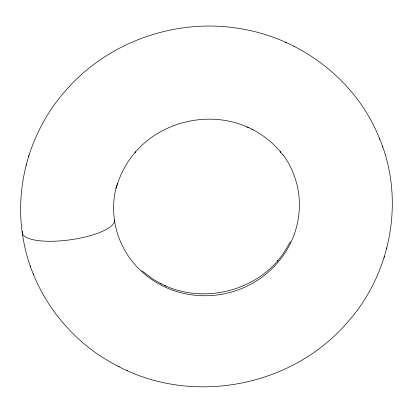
<?xml version="1.0" encoding="UTF-8"?>
<svg xmlns="http://www.w3.org/2000/svg" width="413" height="413" viewBox="0 0 413 413"><rect width="100%" height="100%" fill="white"/><g stroke="black" fill="none" stroke-linecap="round" stroke-linejoin="round"><path stroke-width="0.62" d="M379.826 139.32C357.333 81.598 302.533 39.116 241.76 28.925C177.518 17.3 108.118 41.3 65.435 90.855L64.908 91.459C29.385 131.814 13.417 188.627 23.696 241.497C33.618 294.887 69.921 342.165 118.397 366.398L119.135 366.759M118.397 366.398C193.196 405.876 292.817 386.573 347.57 322.14L348.092 321.531C391.612 272.575 404.921 198.803 379.408 138.205M116.094 188.658L117.679 183.155L117.369 184.213C121.143 172.335 127.395 161.271 135.562 151.865L135.041 152.474C162.102 120.73 210.382 110.09 248.29 127.467L247.599 127.127L252.596 129.512L251.853 129.15C262.952 134.788 272.89 142.686 280.825 152.278L280.107 151.421L282.941 155.04M28.662 156.408L28.972 155.35M26.138 165.221L26.458 164.137M384.028 257.645L384.338 256.587M386.542 248.858L386.862 247.774M290.422 241.698L283.241 253.737L277.438 261.13L277.959 260.52C250.903 292.27 202.618 302.91 164.704 285.528L165.401 285.868L160.404 283.483L161.147 283.845L152.996 279.178L141.835 270.727M293.86 46.235L294.603 46.597M285.502 42.255L286.194 42.596M126.801 370.399L127.498 370.74M382.361 146.063L382.784 147.188M30.211 265.807L30.634 266.932M33.174 273.674L33.592 274.79M282.962 154.529A93.064 89.094 -11.7 0 1 222.416 294.159A93.064 89.094 -11.7 0 1 116.714 185.065M114.416 219.855A46.53 13.422 -7.9 0 1 67.809 240.144A46.53 13.422 -7.9 0 1 22.41 231.27"/></g></svg>
